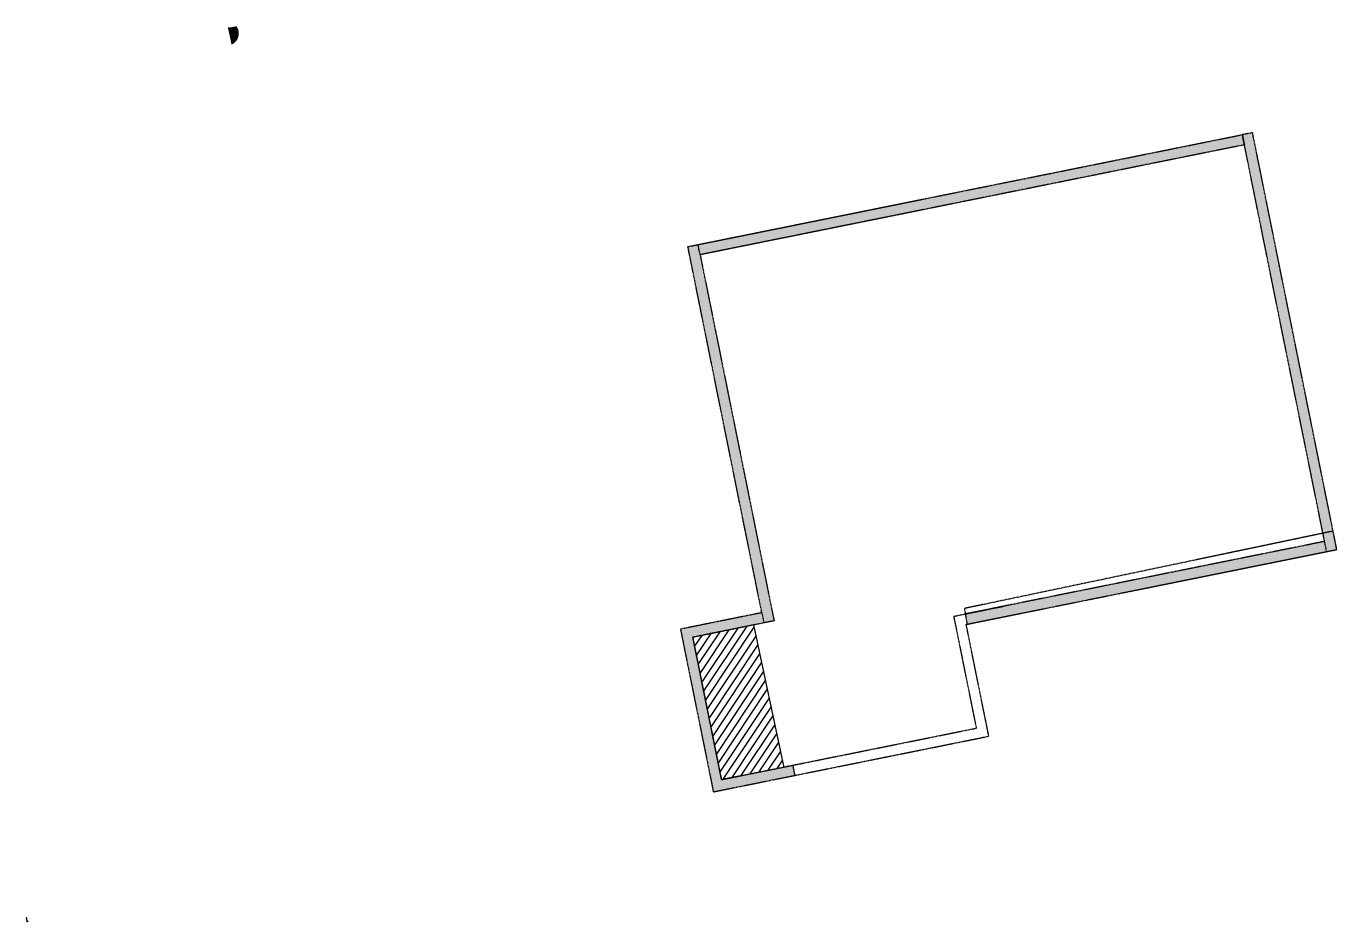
# Model space of a CAD drawing. Header units: inches. Extents: x 18308143 to 18310668, y 67592878 to 67594604.
import ezdxf

# ---------------------------------------------------------------- set-up
doc = ezdxf.new("R2010")
doc.units = ezdxf.units.IN
doc.header["$MEASUREMENT"] = 0
for name, pattern in [('BORDER2', [0.875, 0.25, -0.125, 0.25, -0.125, 0, -0.125]), ('DASHED2', [0.375, 0.25, -0.125]), ('HIDDEN2', [0.1875, 0.125, -0.0625])]:
    doc.linetypes.add(name, pattern=pattern)
for name, color, linetype in [('A-Anno-Dim 100', 9, 'Continuous'), ('A-Anno-Dim 25', 9, 'Continuous'), ('A-Anno-Dim 50', 9, 'Continuous'), ('A-Anno-Symbol 100', 2, 'Continuous'), ('A-Anno-Symbol 25', 2, 'Continuous'), ('A-Anno-Symbol 50', 2, 'Continuous'), ('A-Anno-Text 100', 2, 'Continuous'), ('A-Anno-Text 25', 2, 'Continuous'), ('A-Anno-Text 50', 2, 'Continuous'), ('A-Building Line', 240, 'BORDER2'), ('A-CENTER', 12, 'BORDER2'), ('A-Concrete', 4, 'Continuous'), ('A-Dashed', 9, 'DASHED2'), ('A-Demo', 2, 'DASHED2'), ('A-Door', 9, 'Continuous'), ('A-Elec', 2, 'Continuous'), ('A-Elec Dashed', 12, 'Continuous'), ('A-Flor-Strs', 8, 'Continuous'), ('A-Ground', 4, 'Continuous'), ('A-Hatch Conc.', 141, 'Continuous'), ('A-Hatch Elevation', 30, 'Continuous'), ('A-Hatch Shadow', 253, 'Continuous'), ('A-Hatch Wall', 240, 'Continuous'), ('A-Hatch Window', 96, 'Continuous'), ('A-HATCH-01', 30, 'Continuous'), ('A-HATCH-02', 140, 'Continuous'), ('A-HATCH-03', 72, 'Continuous'), ('A-HATCH-04', 201, 'Continuous'), ('A-HATCH-05', 40, 'Continuous'), ('A-HATCH-06', 61, 'Continuous'), ('A-hatch-floor', 253, 'Continuous'), ('A-Kkt', 2, 'DASHED2'), ('A-Light Fixture', 2, 'Continuous'), ('A-Ovhd', 9, 'HIDDEN2'), ('A-pfix', 12, 'Continuous'), ('A-Pool', 131, 'Continuous'), ('A-Property Line', 162, 'BORDER2'), ('A-View 1', 3, 'Continuous'), ('A-View 2', 2, 'Continuous'), ('A-view 3', 9, 'DASHED2'), ('A-View 4', 8, 'Continuous'), ('A-View 5', 12, 'Continuous'), ('A-Wall', 3, 'Continuous'), ('A-Wall Hatch', 252, 'Continuous'), ('A-Wall_Head', 8, 'DASHED2'), ('A-Window', 12, 'Continuous'), ('A-Window sill', 9, 'Continuous')]:
    doc.layers.add(name, color=color, linetype=linetype)
doc.layers.add('A-Area', color=11, linetype='Continuous', plot=False)
doc.layers.add('A-unplot', color=3, linetype='Continuous', plot=False)
doc.layers.add('A-Demolition-hatch', color=2, linetype='Continuous', transparency=0.58)

# ---------------------------------------------------------------- blocks, each defined once
blk = doc.blocks.new('layers')
at = {"layer": 'A-HATCH-01'}
blk.add_hatch(color=256, dxfattribs=at).paths.add_polyline_path([(-17, -137), (-17, -129), (-8, -129), (-8, -137)])
at = {"layer": 'A-HATCH-02'}
blk.add_hatch(color=256, dxfattribs=at).paths.add_polyline_path([(-6, -126), (-6, -118), (3, -118), (3, -126)])
at = {"layer": 'A-HATCH-03'}
blk.add_hatch(color=256, dxfattribs=at).paths.add_polyline_path([(-17, -126), (-17, -118), (-8, -118), (-8, -126)])
at = {"layer": 'A-HATCH-04'}
blk.add_hatch(color=256, dxfattribs=at).paths.add_polyline_path([(-6, -104), (-6, -96), (3, -96), (3, -104)])
at = {"layer": 'A-HATCH-05'}
blk.add_hatch(color=256, dxfattribs=at).paths.add_polyline_path([(-17, -115), (-17, -107), (-8, -107), (-8, -115)])
at = {"layer": 'A-HATCH-06'}
blk.add_hatch(color=256, dxfattribs=at).paths.add_polyline_path([(-17, -104), (-17, -96), (-8, -96), (-8, -104)])
at = {"layer": 'A-hatch-floor'}
blk.add_hatch(color=256, dxfattribs=at).paths.add_polyline_path([(-6, -115), (-6, -107), (3, -107), (3, -115)])
at = {"layer": 'A-Pool'}
blk.add_hatch(color=256, dxfattribs=at).paths.add_polyline_path([(-6, -137), (-6, -129), (3, -129), (3, -137)])
blk.add_lwpolyline([(-19, 56), (5, 56)])
for points in [[(-17, -104), (-17, -96), (-8, -96), (-8, -104)], [(-17, -115), (-17, -107), (-8, -107), (-8, -115)], [(-17, -126), (-17, -118), (-8, -118), (-8, -126)], [(-17, -137), (-17, -129), (-8, -129), (-8, -137)], [(-6, -104), (-6, -96), (3, -96), (3, -104)], [(-6, -115), (-6, -107), (3, -107), (3, -115)], [(-6, -126), (-6, -118), (3, -118), (3, -126)], [(-6, -137), (-6, -129), (3, -129), (3, -137)]]:
    blk.add_lwpolyline(points, close=True)
at = {"layer": 'A-Anno-Dim 100'}
blk.add_lwpolyline([(-19, 38), (5, 38)], dxfattribs=at)
at = {"layer": 'A-Anno-Dim 25'}
blk.add_line((-19, 59), (5, 59), dxfattribs=at)
at = {"layer": 'A-Anno-Dim 50'}
blk.add_lwpolyline([(-19, 35), (5, 35)], dxfattribs=at)
at = {"layer": 'A-Anno-Symbol 100'}
blk.add_lwpolyline([(-19, -10), (5, -10)], dxfattribs=at)
at = {"layer": 'A-Anno-Symbol 25'}
blk.add_lwpolyline([(-19, -13), (5, -13)], dxfattribs=at)
at = {"layer": 'A-Anno-Symbol 50'}
blk.add_lwpolyline([(-19, -16), (5, -16)], dxfattribs=at)
at = {"layer": 'A-Anno-Text 100'}
blk.add_lwpolyline([(-19, -19), (5, -19)], dxfattribs=at)
at = {"layer": 'A-Anno-Text 25'}
blk.add_line((-19, 62), (5, 62), dxfattribs=at)
at = {"layer": 'A-Anno-Text 50'}
blk.add_line((-19, 65), (5, 65), dxfattribs=at)
at = {"layer": 'A-Area'}
blk.add_line((-19, 68), (5, 68), dxfattribs=at)
at = {"layer": 'A-Building Line'}
blk.add_lwpolyline([(-19, 53), (5, 53)], dxfattribs=at)
at = {"layer": 'A-CENTER', "ltscale": 0.5}
blk.add_line((-19, -61), (5, -61), dxfattribs=at)
at = {"layer": 'A-Concrete'}
blk.add_lwpolyline([(-19, 50), (5, 50)], dxfattribs=at)
at = {"layer": 'A-Dashed'}
blk.add_lwpolyline([(-19, 47), (5, 47)], dxfattribs=at)
at = {"layer": 'A-Demo'}
blk.add_lwpolyline([(-19, 44), (5, 44)], dxfattribs=at)
at = {"layer": 'A-Demolition-hatch'}
blk.add_lwpolyline([(-19, 41), (5, 41)], dxfattribs=at)
at = {"layer": 'A-Door'}
blk.add_lwpolyline([(-19, 32), (5, 32)], dxfattribs=at)
at = {"layer": 'A-Elec'}
blk.add_lwpolyline([(-19, 29), (5, 29)], dxfattribs=at)
at = {"layer": 'A-Elec Dashed'}
blk.add_lwpolyline([(-19, 26), (5, 26)], dxfattribs=at)
at = {"layer": 'A-Flor-Strs'}
blk.add_line((-19, 71), (5, 71), dxfattribs=at)
at = {"layer": 'A-Ground'}
blk.add_line((-19, -55), (5, -55), dxfattribs=at)
at = {"layer": 'A-Hatch Conc.'}
blk.add_lwpolyline([(-19, 20), (5, 20)], dxfattribs=at)
at = {"layer": 'A-Hatch Elevation'}
blk.add_lwpolyline([(-19, 17), (5, 17)], dxfattribs=at)
at = {"layer": 'A-Hatch Shadow'}
blk.add_lwpolyline([(-19, 14), (5, 14)], dxfattribs=at)
at = {"layer": 'A-Hatch Wall'}
blk.add_lwpolyline([(-19, 11), (5, 11)], dxfattribs=at)
at = {"layer": 'A-Hatch Window'}
blk.add_lwpolyline([(-19, 8), (5, 8)], dxfattribs=at)
at = {"layer": 'A-HATCH-01'}
blk.add_line((5, -89), (-19, -89), dxfattribs=at)
at = {"layer": 'A-HATCH-02'}
blk.add_line((5, -86), (-19, -86), dxfattribs=at)
at = {"layer": 'A-HATCH-03'}
blk.add_line((5, -83), (-19, -83), dxfattribs=at)
at = {"layer": 'A-HATCH-04'}
blk.add_line((5, -74), (-19, -74), dxfattribs=at)
at = {"layer": 'A-HATCH-05'}
blk.add_line((5, -77), (-19, -77), dxfattribs=at)
at = {"layer": 'A-HATCH-06'}
blk.add_line((5, -71), (-19, -71), dxfattribs=at)
at = {"layer": 'A-hatch-floor'}
blk.add_line((5, -80), (-19, -80), dxfattribs=at)
at = {"layer": 'A-Kkt'}
blk.add_lwpolyline([(-19, 5), (5, 5)], dxfattribs=at)
at = {"layer": 'A-Light Fixture'}
blk.add_lwpolyline([(-19, 2), (5, 2)], dxfattribs=at)
at = {"layer": 'A-Ovhd'}
blk.add_lwpolyline([(-19, -1), (5, -1)], dxfattribs=at)
at = {"layer": 'A-pfix'}
blk.add_line((-19, -58), (5, -58), dxfattribs=at)
at = {"layer": 'A-Pool'}
blk.add_line((5, -92), (-19, -92), dxfattribs=at)
blk.add_lwpolyline([(-19, -4), (5, -4)], dxfattribs=at)
at = {"layer": 'A-Property Line'}
blk.add_lwpolyline([(-19, -7), (5, -7)], dxfattribs=at)
at = {"layer": 'A-unplot'}
blk.add_lwpolyline([(-19, -22), (5, -22)], dxfattribs=at)
at = {"layer": 'A-View 1'}
blk.add_lwpolyline([(-19, -25), (5, -25)], dxfattribs=at)
at = {"layer": 'A-View 2'}
blk.add_lwpolyline([(-19, -28), (5, -28)], dxfattribs=at)
at = {"layer": 'A-view 3'}
blk.add_lwpolyline([(-19, -31), (5, -31)], dxfattribs=at)
at = {"layer": 'A-View 4'}
blk.add_lwpolyline([(-19, -34), (5, -34)], dxfattribs=at)
at = {"layer": 'A-View 5'}
blk.add_lwpolyline([(-19, -37), (5, -37)], dxfattribs=at)
at = {"layer": 'A-Wall'}
blk.add_lwpolyline([(-19, -40), (5, -40)], dxfattribs=at)
at = {"layer": 'A-Wall Hatch'}
blk.add_lwpolyline([(-19, -43), (5, -43)], dxfattribs=at)
at = {"layer": 'A-Wall_Head'}
blk.add_lwpolyline([(-19, -46), (5, -46)], dxfattribs=at)
at = {"layer": 'A-Window'}
blk.add_lwpolyline([(-19, -49), (5, -49)], dxfattribs=at)
at = {"layer": 'A-Window sill'}
blk.add_lwpolyline([(-19, -52), (5, -52)], dxfattribs=at)

msp = doc.modelspace()

# ---------------------------------------------------------------- hatches: boundary and pattern name
at = {"layer": 'A-Demolition-hatch', "ltscale": 10, "transparency": 33554687}
h = msp.add_hatch(color=256, dxfattribs=at)
h.dxf.hatch_style = 1
h.paths.add_polyline_path([(18310486, 67594395.3), (18309437.2, 67594183.4), (18309441.2, 67594163.8), (18309872.4, 67594250.9), (18310490, 67594375.7)])
h = msp.add_hatch(color=256, dxfattribs=at)
h.dxf.hatch_style = 1
h.paths.add_polyline_path([(18310505.6, 67594399.2), (18310486, 67594395.3), (18310490, 67594375.7), (18310641.2, 67593626.9), (18310660.8, 67593631)])
h = msp.add_hatch(color=256, dxfattribs=at)
h.dxf.hatch_style = 1
h.paths.add_polyline_path([(18309441.2, 67594163.8), (18309437.2, 67594183.4), (18309417.6, 67594179.4), (18309421.6, 67594159.8), (18309560.1, 67593473.7), (18309564.1, 67593454.1), (18309583.7, 67593458.1)])
h = msp.add_hatch(color=256, dxfattribs=at)
h.dxf.hatch_style = 1
h.paths.add_polyline_path([(18310660.8, 67593631), (18310641.2, 67593626.9), (18310648.4, 67593591.5), (18310668, 67593595.5)])
h = msp.add_hatch(color=256, dxfattribs=at)
h.dxf.hatch_style = 1
h.paths.add_polyline_path([(18310644.4, 67593611.1), (18309952.2, 67593471.3), (18309955.5, 67593451.5), (18310648.4, 67593591.5)])
h = msp.add_hatch(color=256, dxfattribs=at)
h.dxf.hatch_style = 1
h.paths.add_polyline_path([(18309560.1, 67593473.7), (18309403.3, 67593442), (18309466.7, 67593128.4), (18309623.5, 67593160), (18309619.5, 67593179.6), (18309602.3, 67593176.2), (18309602.5, 67593175.5), (18309482.3, 67593151.9), (18309426.9, 67593426.4), (18309544.3, 67593450.1), (18309564.1, 67593454.1)])
h = msp.add_hatch(dxfattribs=at)
h.set_pattern_fill('ANSI31', color=256, scale=100)
h.set_pattern_definition([(56.42, (18309002.724, 67594278.166), (-10.41392, 6.91377), [])])
h.paths.add_polyline_path([(18309544.3, 67593450.1), (18309426.9, 67593426.4), (18309482.3, 67593151.9), (18309602.3, 67593176.2)])
at = {"layer": 'A-Wall Hatch', "ltscale": 10}
h = msp.add_hatch(color=256, dxfattribs=at)
h.dxf.hatch_style = 1
h.paths.add_polyline_path([(18308531.1, 67594602.7), (18308533.5, 67594591.5), (18308540.9, 67594592.9, 0.301278)])
h = msp.add_hatch(color=256, dxfattribs=at)
h.dxf.hatch_style = 1
h.paths.add_polyline_path([(18308547.8, 67594604.4), (18308534, 67594601.7, -0.234616), (18308540.9, 67594592.9), (18308551.9, 67594595.2, 0.107297)])
h = msp.add_hatch(color=256, dxfattribs=at)
h.dxf.hatch_style = 1
h.paths.add_polyline_path([(18308540.9, 67594592.9), (18308533.5, 67594591.5), (18308535.9, 67594580.3, 0.29516)])
h = msp.add_hatch(color=256, dxfattribs=at)
h.dxf.hatch_style = 1
h.paths.add_polyline_path([(18308551.9, 67594595.2), (18308540.9, 67594592.9, -0.29516), (18308535.9, 67594580.3), (18308538.3, 67594568.8, 0.35021)])

# ---------------------------------------------------------------- linework, layer by layer
at = {"layer": 'A-Demo'}
for points in [[(18309437.2, 67594183.4), (18310486, 67594395.3), (18310490, 67594375.7), (18309441.2, 67594163.8), (18309437.2, 67594183.4)], [(18310648.4, 67593591.5), (18310668, 67593595.5), (18310505.6, 67594399.2), (18310486, 67594395.3)], [(18310648.4, 67593591.5), (18310486, 67594395.3)], [(18309560.1, 67593473.7), (18309421.6, 67594159.8), (18309417.6, 67594179.4), (18309868.5, 67594270.5)], [(18309872.4, 67594250.9), (18309441.2, 67594163.8), (18309583.7, 67593458.1), (18309564.1, 67593454.1)], [(18310644.4, 67593611.1), (18309952.2, 67593471.3)], [(18310285.7, 67593518.2), (18310668, 67593595.5)], [(18309973.9, 67593251.2), (18309934.3, 67593447.3), (18309930.3, 67593466.9), (18310026.9, 67593486.4)], [(18309560.1, 67593473.7), (18309403.3, 67593442), (18309466.7, 67593128.4)], [(18309466.7, 67593128.4), (18309997.5, 67593235.6), (18309953.9, 67593451.2), (18310060.2, 67593472.7)], [(18309560.1, 67593473.7), (18309564.1, 67593454.1)], [(18309564.1, 67593454.1), (18309426.9, 67593426.4), (18309482.3, 67593151.9)], [(18309482.3, 67593151.9), (18309973.9, 67593251.2)], [(18309619.5, 67593179.6), (18309623.5, 67593160)], [(18309486.1, 67593133.2), (18309486.3, 67593132.3)]]:
    msp.add_lwpolyline(points, dxfattribs=at)
at = {"layer": 'A-Demo', "elevation": 75025}
msp.add_lwpolyline([(18309950.5, 67593481.9), (18309952.2, 67593471.3), (18309955.5, 67593451.5), (18310668, 67593595.5), (18310660.8, 67593631), (18310396.4, 67593575.5)], close=True, dxfattribs=at)
at = {"layer": 'A-Demolition-hatch', "transparency": 33554687}
msp.add_lwpolyline([(18309426.9, 67593426.4), (18309544.3, 67593450.1), (18309602.5, 67593175.5), (18309482.3, 67593151.9)], close=True, dxfattribs=at)

# ---------------------------------------------------------------- block references
at = {"xscale": 0.03937007874015747, "yscale": 0.03937007874015747, "zscale": 0.03937007874015747, "rotation": 11.41996263558604}
msp.add_blockref('layers', (18308144, 67592883.3), dxfattribs=at)

doc.saveas('drawing.dxf')
